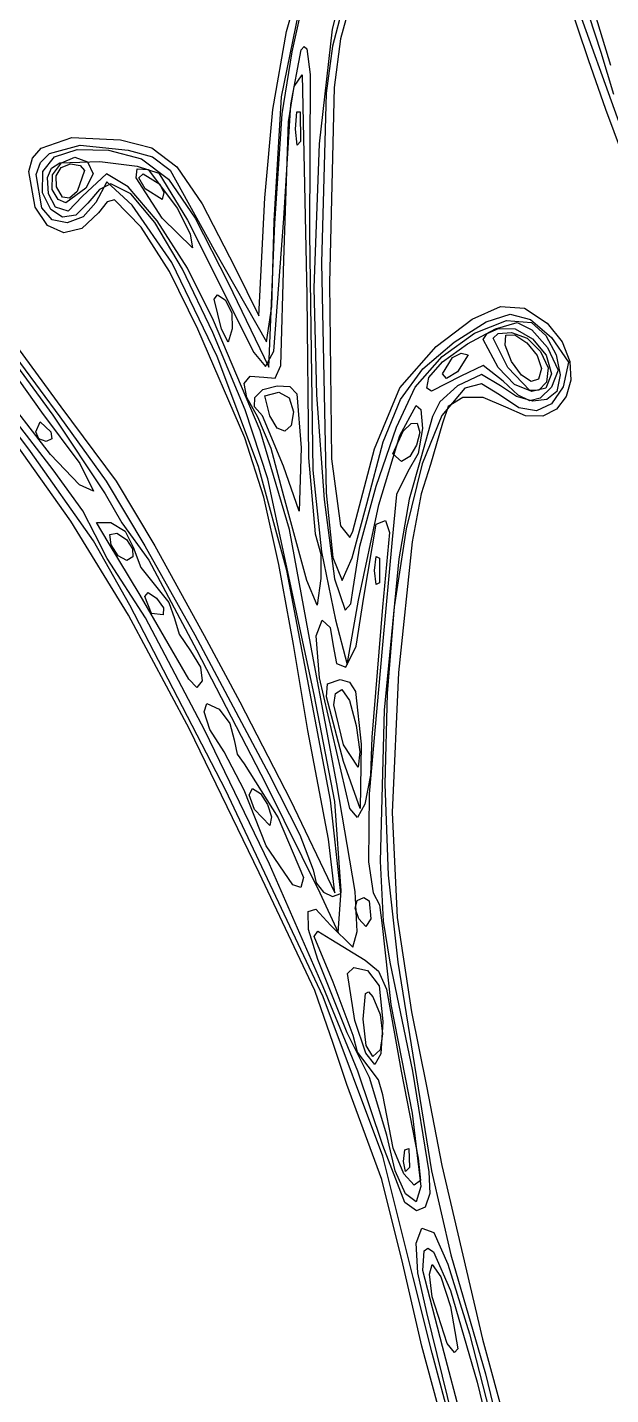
# Model space of a CAD drawing. Extents: x 3 to 111, y 1 to 177.
# Drawn here: x 36.45 to 53.05, y 47.66 to 86.58 of the extents above; entities that cross this region are included whole.
import ezdxf

# ---------------------------------------------------------------- set-up
doc = ezdxf.new("R2010")
doc.units = 0

msp = doc.modelspace()

# ---------------------------------------------------------------- linework, layer by layer
at = {"layer": 'Layer 1', "color": 4}
for p, q in [((52.419879, 85.654444), (50.793179, 90.46171)), ((43.821401, 86.463376), (44.357479, 88.361498)), ((45.663345, 88.684666), (45.122422, 86.526623)), ((43.684541, 84.597008), (44.291727, 87.575528)), ((43.983656, 85.884475), (44.308866, 87.328081)), ((45.66388, 87.347778), (45.357874, 86.248486)), ((53.331081, 83.763171), (51.992917, 87.488889)), ((52.777294, 85.858562), (52.22468, 87.551895)), ((53.057778, 85.495855), (52.515824, 87.269673)), ((45.422436, 87.158647), (45.129859, 86.042808)), ((43.432066, 84.240282), (43.821401, 86.463376)), ((45.122422, 86.526623), (44.754725, 83.262208)), ((44.236383, 85.936667), (44.329651, 86.0329)), ((44.329651, 86.0329), (44.402698, 85.965124)), ((45.129859, 86.042808), (44.9518, 84.703288)), ((45.357874, 86.248486), (45.178574, 84.865905)), ((43.704426, 84.12128), (43.983656, 85.884475)), ((43.945954, 84.379062), (44.236383, 85.936667)), ((44.402698, 85.965124), (44.492838, 85.237634)), ((52.913379, 84.243333), (52.419879, 85.654444)), ((53.139219, 84.666667), (52.777294, 85.858562)), ((44.044641, 84.892945), (44.273611, 85.231179)), ((44.273611, 85.231179), (44.406834, 78.952558)), ((44.492838, 85.237634), (44.482224, 80.715556)), ((43.878995, 83.889697), (44.044641, 84.892945)), ((45.178574, 84.865905), (45.052028, 79.304444)), ((43.468866, 81.068333), (43.684541, 84.597008)), ((44.9518, 84.703288), (44.8162, 79.874976)), ((43.208852, 81.728366), (43.432066, 84.240282)), ((43.489767, 80.997769), (43.704426, 84.12128)), ((43.747498, 81.138889), (43.945954, 84.379062)), ((44.081686, 83.678889), (44.115587, 84.174796)), ((44.115587, 84.174796), (44.211788, 84.178148)), ((44.211788, 84.178148), (44.222258, 83.331482)), ((53.59678, 82.408889), (52.913379, 84.243333)), ((43.744444, 79.955703), (43.878995, 83.889697)), ((44.0817, 83.678889), (44.081686, 83.678889)), ((44.127303, 83.227588), (44.0817, 83.678889)), ((36.838236, 83.138656), (37.711467, 83.441999)), ((37.711467, 83.441999), (39.102518, 83.379705)), ((39.102518, 83.379705), (39.992888, 83.145937)), ((44.222258, 83.331482), (44.127303, 83.227588)), ((36.598106, 82.851692), (36.838236, 83.138656)), ((36.82417, 82.734145), (37.074779, 82.98836)), ((36.885882, 82.47115), (37.225781, 82.892006)), ((37.074779, 82.98836), (37.954109, 83.222623)), ((37.225781, 82.892006), (37.862325, 83.105332)), ((37.862325, 83.105332), (38.755233, 83.084964)), ((37.954109, 83.222623), (39.320018, 83.079646)), ((38.755233, 83.084964), (39.701421, 82.832257)), ((39.320018, 83.079646), (40.011889, 82.888394)), ((39.992888, 83.145937), (40.699271, 82.611339)), ((40.011889, 82.888394), (40.511299, 82.513259)), ((44.754725, 83.262208), (44.605815, 79.163325)), ((36.490195, 82.475507), (36.598106, 82.851692)), ((36.703112, 82.390878), (36.82417, 82.734145)), ((37.025761, 82.308356), (37.134034, 82.571612)), ((37.134034, 82.571612), (37.370724, 82.720405)), ((37.164724, 82.385273), (37.420634, 82.724779)), ((37.268905, 82.348851), (37.409429, 82.592294)), ((37.370724, 82.720405), (38.507791, 82.759333)), ((37.409429, 82.592294), (37.676667, 82.691111)), ((37.420634, 82.724779), (37.795137, 82.880015)), ((37.676667, 82.691111), (37.952373, 82.644692)), ((37.795137, 82.880015), (38.156444, 82.747556)), ((38.074863, 82.502296), (37.864734, 81.910758)), ((37.952373, 82.644692), (38.074863, 82.502296)), ((38.156444, 82.747556), (38.319651, 82.405787)), ((38.507791, 82.759333), (39.569063, 82.632011)), ((39.545386, 82.294297), (39.573862, 82.550354)), ((39.569063, 82.632011), (40.190561, 82.428252)), ((39.573862, 82.550354), (39.888089, 82.528735)), ((39.701421, 82.832257), (40.460932, 82.255576)), ((39.888089, 82.528735), (40.718038, 81.418884)), ((40.511299, 82.513259), (41.768889, 80.242687)), ((40.699271, 82.611339), (41.420517, 81.5542)), ((36.674716, 81.458387), (36.490195, 82.475507)), ((36.860195, 81.444194), (36.703112, 82.390878)), ((36.882911, 81.868924), (36.885882, 82.47115)), ((37.048362, 81.843553), (37.025761, 82.308356)), ((37.159192, 81.964922), (37.164724, 82.385273)), ((37.274525, 82.040293), (37.268905, 82.348851)), ((38.699485, 82.408889), (38.020224, 81.773889)), ((38.319651, 82.405787), (38.109926, 81.997516)), ((38.712699, 82.179724), (38.396421, 81.588751)), ((38.824225, 82.126658), (38.505836, 81.963169)), ((39.316884, 82.036553), (38.699485, 82.408889)), ((39.428519, 81.518196), (38.712699, 82.179724)), ((39.390224, 81.844085), (38.824225, 82.126658)), ((40.287222, 81.150971), (39.545386, 82.294297)), ((39.616904, 82.294395), (39.742121, 82.408889)), ((39.798995, 81.978734), (39.616904, 82.294395)), ((39.742121, 82.408889), (40.214932, 82.116708)), ((40.190561, 82.428252), (41.003729, 81.094757)), ((40.214932, 82.116708), (40.330831, 81.874548)), ((40.460932, 82.255576), (41.219965, 81.148457)), ((37.114345, 81.397431), (36.882911, 81.868924)), ((37.253776, 81.461689), (37.048362, 81.843553)), ((37.328656, 81.674136), (37.159192, 81.964922)), ((37.159192, 81.964922), (37.159192, 81.964922)), ((37.445721, 81.74613), (37.274525, 82.040293)), ((37.648169, 81.715129), (37.445721, 81.74613)), ((37.445721, 81.74613), (37.445721, 81.74613)), ((38.109926, 81.997516), (37.540542, 81.582534)), ((38.020224, 81.773889), (37.60996, 81.345863)), ((37.864734, 81.910758), (37.648169, 81.715129)), ((38.505836, 81.963169), (38.170398, 81.570099)), ((40.138873, 81.068357), (39.316884, 82.036553)), ((40.078496, 81.020353), (39.390224, 81.844085)), ((40.285145, 81.677736), (39.798995, 81.978734)), ((39.798995, 81.978734), (39.798995, 81.978734)), ((40.330831, 81.874548), (40.285145, 81.677736)), ((43.038889, 78.366733), (43.208852, 81.728366)), ((37.019843, 80.937533), (36.674716, 81.458387)), ((37.151116, 81.099808), (36.860195, 81.444194)), ((37.452278, 81.179738), (37.114345, 81.397431)), ((37.60996, 81.345863), (37.253776, 81.461689)), ((37.540542, 81.582534), (37.328656, 81.674136)), ((38.170398, 81.570099), (37.827399, 81.231932)), ((38.396421, 81.588751), (38.033673, 81.182856)), ((38.720551, 81.608591), (38.474114, 81.295373)), ((38.933252, 81.669705), (38.720551, 81.608591)), ((39.68956, 80.892345), (38.933252, 81.669705)), ((40.561909, 79.890061), (39.428519, 81.518196)), ((40.718038, 81.418884), (41.078276, 80.690987)), ((41.420517, 81.5542), (42.355476, 79.752811)), ((37.580424, 81.016285), (37.151116, 81.099808)), ((37.827399, 81.231932), (37.452278, 81.179738)), ((38.033673, 81.182856), (37.580424, 81.016285)), ((38.474114, 81.295373), (37.999309, 80.848799)), ((40.864401, 79.69144), (40.078496, 81.020353)), ((41.002501, 79.72752), (40.138873, 81.068357)), ((41.145985, 80.301186), (40.287222, 81.150971)), ((40.287222, 81.150971), (40.287222, 81.150971)), ((41.003729, 81.094757), (42.893395, 77.328889)), ((41.219965, 81.148457), (42.16472, 79.304436)), ((43.321089, 76.905547), (43.489767, 80.997769)), ((43.401996, 78.632841), (43.468866, 81.068333)), ((43.462707, 77.362902), (43.747498, 81.138889)), ((37.487963, 80.731928), (37.019843, 80.937533)), ((37.999309, 80.848799), (37.487963, 80.731928)), ((40.496274, 79.632652), (39.68956, 80.892345)), ((41.078276, 80.690987), (41.145985, 80.301186)), ((44.482224, 80.715556), (44.57094, 73.979343)), ((41.768889, 80.242687), (43.250556, 77.632131)), ((41.846422, 77.208015), (40.561909, 79.890061)), ((43.666147, 76.956138), (43.744444, 79.955703)), ((44.8162, 79.874976), (44.950594, 73.332326)), ((41.299313, 77.984195), (40.496274, 79.632652)), ((41.723299, 77.893325), (40.864401, 79.69144)), ((41.744815, 78.237263), (41.002501, 79.72752)), ((42.355476, 79.752811), (43.038889, 78.366733)), ((42.16472, 79.304436), (43.321089, 76.905547)), ((44.605815, 79.163325), (44.680615, 76.116153)), ((45.052028, 79.304444), (45.104928, 74.296986)), ((34.862835, 78.694565), (37.176411, 75.536137)), ((41.768759, 78.844742), (41.861404, 78.963184)), ((41.972219, 77.986972), (41.768759, 78.844742)), ((41.861404, 78.963184), (42.077578, 78.826422)), ((42.077578, 78.826422), (42.26464, 78.454524)), ((43.250556, 77.632131), (43.401996, 78.632841)), ((44.406834, 78.952558), (44.453858, 74.323829)), ((49.107865, 78.272736), (49.916387, 78.630038)), ((49.916387, 78.630038), (50.597729, 78.586638)), ((43.073255, 75.108342), (41.744815, 78.237263)), ((42.26464, 78.454524), (42.280908, 77.993867)), ((48.085096, 77.496388), (49.107865, 78.272736)), ((49.17792, 77.875879), (50.087801, 78.23156)), ((49.50321, 78.198445), (50.187607, 78.411444)), ((50.087801, 78.23156), (50.797999, 78.176605)), ((50.187607, 78.411444), (50.767329, 78.261642)), ((50.597729, 78.586638), (51.238957, 78.160877)), ((50.767329, 78.261642), (51.361823, 77.755013)), ((35.277778, 77.832588), (36.855933, 75.627746)), ((35.853508, 77.896204), (37.401785, 75.776667)), ((42.639869, 74.899088), (41.299313, 77.984195)), ((42.644283, 75.694473), (41.723299, 77.893325)), ((42.161996, 77.613962), (41.972219, 77.98698)), ((41.972219, 77.98698), (41.972219, 77.986972)), ((42.280908, 77.993867), (42.161996, 77.613962)), ((48.250922, 77.210995), (49.17792, 77.875879)), ((48.59469, 77.616677), (49.50321, 78.198445)), ((48.977919, 77.572284), (49.772206, 77.998242)), ((49.423003, 77.693704), (49.531201, 77.865187)), ((49.531201, 77.865187), (49.853034, 78.011054)), ((49.70503, 77.728831), (49.844369, 77.862823)), ((49.772206, 77.998242), (50.386293, 78.175556)), ((49.844369, 77.862823), (50.225627, 77.893333)), ((49.853034, 78.011054), (50.330983, 78.001958)), ((50.064757, 77.816611), (50.322075, 77.83044)), ((50.225627, 77.893333), (50.672362, 77.735605)), ((50.322075, 77.83044), (50.660902, 77.599866)), ((50.330983, 78.001958), (50.823663, 77.71432)), ((50.386293, 78.175556), (50.805356, 77.967884)), ((50.797999, 78.176605), (51.205757, 77.803773)), ((50.805356, 77.967884), (51.250212, 77.468586)), ((51.238957, 78.160877), (51.665948, 77.628106)), ((37.186853, 73.987434), (34.379083, 77.611111)), ((37.109146, 74.422635), (34.749511, 77.465755)), ((35.691727, 77.765865), (37.374472, 75.494444)), ((47.047376, 76.321161), (48.085096, 77.496388)), ((47.700387, 76.860242), (48.59469, 77.616677)), ((48.258929, 77.056654), (48.977919, 77.572284)), ((49.844681, 76.895627), (49.423003, 77.693704)), ((50.126903, 76.895627), (49.70503, 77.728831)), ((50.046302, 77.532713), (50.064757, 77.816611)), ((50.222618, 77.070839), (50.046302, 77.532713)), ((50.660902, 77.599866), (50.956023, 77.241262)), ((50.672362, 77.735605), (51.051661, 77.354646)), ((50.823663, 77.71432), (51.208881, 77.252461)), ((51.205757, 77.803773), (51.49527, 77.259767)), ((51.250212, 77.468586), (51.552545, 76.818003)), ((51.361823, 77.755013), (51.847414, 77.051257)), ((51.665948, 77.628106), (51.884477, 77.071925)), ((36.540748, 74.506667), (34.427575, 77.328889)), ((43.023751, 74.081511), (41.846422, 77.208015)), ((42.893395, 77.328889), (43.22462, 76.927237)), ((43.22462, 76.927237), (43.462707, 77.362902)), ((47.48937, 76.33834), (48.250922, 77.210995)), ((47.870728, 76.610326), (48.258929, 77.056654)), ((48.26, 76.713232), (48.552181, 77.186044)), ((48.552181, 77.186044), (48.794341, 77.301942)), ((48.991153, 77.256256), (48.690155, 76.770106)), ((48.794341, 77.301942), (48.991153, 77.256256)), ((50.507599, 76.675924), (50.222618, 77.070839)), ((50.222618, 77.070839), (50.222618, 77.070839)), ((50.956023, 77.241262), (51.082222, 76.871)), ((51.051661, 77.354646), (51.266469, 76.888795)), ((51.208881, 77.252461), (51.364442, 76.720703)), ((51.49527, 77.259767), (51.61551, 76.684038)), ((51.847414, 77.051257), (51.69929, 76.343902)), ((51.884477, 77.071925), (51.916771, 76.537483)), ((43.49761, 76.595456), (43.666147, 76.956138)), ((47.06705, 75.98728), (47.700387, 76.860242)), ((48.374494, 76.588015), (48.26, 76.713232)), ((48.26, 76.713232), (48.26, 76.713232)), ((48.690155, 76.770106), (48.374494, 76.588015)), ((49.372107, 76.696799), (48.690541, 76.37178)), ((49.416903, 76.95203), (48.782628, 76.654031)), ((49.912208, 76.3783), (49.372107, 76.696799)), ((49.985306, 76.51292), (49.416903, 76.95203)), ((50.310474, 76.412413), (49.844678, 76.895627)), ((49.844678, 76.895627), (49.844681, 76.895627)), ((50.751427, 76.240152), (50.126903, 76.895627)), ((50.126903, 76.895627), (50.126903, 76.895627)), ((50.786347, 76.501567), (50.507599, 76.675924)), ((51.082222, 76.871), (50.998132, 76.561886)), ((51.364442, 76.720703), (51.20309, 76.309674)), ((51.266469, 76.888795), (51.219729, 76.476389)), ((51.552545, 76.818003), (51.363273, 76.339697)), ((51.61551, 76.684038), (51.515447, 76.216033)), ((42.623379, 76.445118), (42.787574, 76.652063)), ((42.693681, 76.043119), (42.623379, 76.445118)), ((42.787574, 76.652063), (43.18, 76.623333)), ((42.926138, 76.046503), (43.151254, 76.270695)), ((43.151254, 76.270695), (43.555113, 76.378796)), ((43.18, 76.623333), (43.49761, 76.595456)), ((43.555113, 76.378796), (43.920157, 76.357486)), ((43.920157, 76.357486), (44.120237, 76.148282)), ((46.328776, 74.585215), (47.047376, 76.321161)), ((46.953454, 75.195344), (47.48937, 76.33834)), ((47.813478, 76.312265), (47.870728, 76.610326)), ((47.947983, 76.220272), (47.813478, 76.312265)), ((48.782628, 76.654031), (47.947983, 76.220272)), ((48.690541, 76.37178), (48.187136, 75.924889)), ((48.89734, 76.310386), (48.247134, 75.534914)), ((49.372357, 76.427832), (48.89734, 76.310386)), ((49.888479, 76.11758), (49.372357, 76.427832)), ((50.369463, 76.069544), (49.912208, 76.3783)), ((50.412212, 76.108657), (49.985306, 76.51292)), ((49.985306, 76.51292), (49.985306, 76.51292)), ((50.807523, 76.212004), (50.310474, 76.412413)), ((50.998132, 76.561886), (50.786347, 76.501567)), ((51.20309, 76.309674), (50.807523, 76.212004)), ((51.219729, 76.476389), (51.000352, 76.248631)), ((51.363273, 76.339697), (51.042844, 76.029381)), ((51.69929, 76.343902), (51.364056, 75.864872)), ((51.916771, 76.537483), (51.785056, 76.069928)), ((43.004743, 75.486686), (42.693681, 76.043119)), ((42.912054, 75.773351), (42.926138, 76.046503)), ((43.208426, 76.095308), (43.603333, 76.2)), ((43.351306, 75.517527), (43.208426, 76.095308)), ((43.603333, 76.2), (43.903194, 76.03537)), ((43.903194, 76.03537), (44.026667, 75.635556)), ((44.120237, 76.148282), (44.239366, 74.614907)), ((44.680615, 76.116153), (44.895022, 73.142536)), ((46.577117, 74.780081), (47.06705, 75.98728)), ((48.187136, 75.924889), (47.977755, 75.506289)), ((48.841577, 76.043514), (48.421759, 75.792191)), ((49.421271, 76.044907), (48.841577, 76.043514)), ((50.062655, 75.771544), (49.421271, 76.044907)), ((50.436928, 75.748995), (49.888479, 76.11758)), ((50.829751, 75.935465), (50.369463, 76.069544)), ((50.745274, 75.949923), (50.412212, 76.108657)), ((51.042844, 76.029381), (50.745274, 75.949923)), ((51.000352, 76.248631), (50.751427, 76.240152)), ((51.232078, 75.982237), (50.829751, 75.935465)), ((51.515447, 76.216033), (51.232078, 75.982237)), ((51.785056, 76.069928), (51.51156, 75.714409)), ((36.855933, 75.627746), (37.941259, 74.160518)), ((37.176411, 75.536137), (38.664422, 73.300582)), ((37.374472, 75.494444), (38.689542, 73.66)), ((37.401785, 75.776667), (38.979472, 73.66)), ((43.295834, 73.730888), (42.644283, 75.694473)), ((43.141288, 75.518371), (42.912054, 75.773351)), ((43.74241, 74.090603), (43.141288, 75.518371)), ((43.558918, 75.175311), (43.351306, 75.517527)), ((43.351306, 75.517527), (43.351306, 75.517527)), ((44.026667, 75.635556), (43.95517, 75.244561)), ((47.047221, 74.962685), (47.509339, 75.817411)), ((47.509339, 75.817411), (47.645985, 75.702791)), ((47.977755, 75.506289), (47.644276, 74.31335)), ((47.645985, 75.702791), (47.695556, 75.162111)), ((48.247134, 75.534914), (47.686795, 74.159086)), ((48.421759, 75.792191), (48.26, 75.315761)), ((50.628132, 75.520069), (50.062655, 75.771544)), ((50.936028, 75.665664), (50.436928, 75.748995)), ((51.11851, 75.516073), (50.628132, 75.520069)), ((51.364056, 75.864872), (50.936028, 75.665664)), ((51.51156, 75.714409), (51.11851, 75.516073)), ((36.688889, 75.071111), (36.813343, 75.353333)), ((36.813343, 75.353333), (37.112222, 75.071111)), ((43.382602, 74.59611), (43.004743, 75.486686)), ((43.910961, 72.28593), (43.073255, 75.108342)), ((43.77973, 75.087734), (43.558918, 75.175311)), ((43.95517, 75.244561), (43.77973, 75.087734)), ((46.374053, 73.516462), (46.953454, 75.195344)), ((47.140258, 75.082588), (47.368691, 75.301947)), ((47.368691, 75.301947), (47.545744, 75.314999)), ((47.545744, 75.314999), (47.614047, 75.050808)), ((47.695556, 75.162111), (47.571201, 74.445491)), ((48.26, 75.315761), (47.925533, 74.135336)), ((37.688348, 72.527935), (35.981493, 74.93)), ((36.776685, 74.871792), (36.688889, 75.071111)), ((36.688889, 75.071111), (36.688889, 75.071111)), ((36.987768, 74.788889), (36.776685, 74.871792)), ((37.147614, 74.871792), (36.987768, 74.788889)), ((37.112222, 75.071111), (37.147614, 74.871792)), ((43.183054, 73.205755), (42.639869, 74.899088)), ((46.113028, 73.020936), (46.577117, 74.780081)), ((46.454003, 72.986371), (47.047221, 74.962685)), ((46.85321, 74.436111), (47.140258, 75.082588)), ((47.614047, 75.050808), (47.524077, 74.686352)), ((38.32827, 71.966667), (36.540748, 74.506667)), ((37.933497, 73.560091), (37.109146, 74.422635)), ((37.109146, 74.422635), (37.109146, 74.422635)), ((43.744552, 73.236667), (43.382602, 74.59611)), ((44.239366, 74.614907), (44.183354, 72.813333)), ((45.711418, 72.240927), (46.328776, 74.585215)), ((47.100916, 74.224444), (46.85321, 74.436111)), ((46.85321, 74.436111), (46.85321, 74.436111)), ((47.333733, 74.36358), (47.100916, 74.224444)), ((47.571201, 74.445491), (47.272222, 73.942222)), ((47.524077, 74.686352), (47.333733, 74.36358)), ((38.031083, 72.822779), (37.186853, 73.987434)), ((37.941259, 74.160518), (38.334524, 73.375794)), ((43.835594, 71.12), (43.023751, 74.081511)), ((44.183354, 72.813333), (43.74241, 74.090603)), ((43.74241, 74.090603), (43.74241, 74.090603)), ((44.453858, 74.323829), (44.6359, 72.165202)), ((44.57094, 73.979343), (44.815784, 71.655714)), ((45.104928, 74.296986), (45.36009, 72.39)), ((47.272222, 73.942222), (46.951305, 73.279265)), ((47.686795, 74.159086), (47.230233, 72.302109)), ((47.644276, 74.31335), (47.31155, 73.151042)), ((47.925533, 74.135336), (47.654495, 73.303512)), ((38.334524, 73.375794), (37.933497, 73.560091)), ((38.689542, 73.66), (39.795687, 71.825556)), ((38.979472, 73.66), (40.077909, 71.825556)), ((44.607429, 67.592214), (43.295834, 73.730888)), ((38.664422, 73.300582), (39.133255, 72.480825)), ((43.606387, 71.286813), (43.183054, 73.205755)), ((44.397589, 70.837778), (43.744552, 73.236667)), ((44.950594, 73.332326), (45.144715, 71.490821)), ((45.909962, 71.815959), (46.374053, 73.516462)), ((46.951305, 73.279265), (46.832066, 72.002667)), ((47.654495, 73.303512), (47.403382, 71.93435)), ((38.382222, 72.138879), (38.031083, 72.822779)), ((44.895022, 73.142536), (45.186735, 70.886258)), ((45.696426, 71.479081), (46.113028, 73.020936)), ((45.874483, 70.276909), (46.454003, 72.986371)), ((47.31155, 73.151042), (47.020274, 71.45019)), ((39.327782, 69.845241), (37.688348, 72.527935)), ((38.417011, 72.484572), (38.820886, 72.489001)), ((38.748259, 71.927441), (38.417011, 72.484572)), ((38.820886, 72.489001), (39.234055, 72.237982)), ((39.133255, 72.480825), (39.904119, 71.409619)), ((45.36009, 72.39), (45.622692, 72.060549)), ((46.024727, 70.365355), (46.377504, 72.436022)), ((46.377504, 72.436022), (46.641388, 72.547133)), ((46.641388, 72.547133), (46.758702, 72.198489)), ((38.722269, 71.457287), (38.382222, 72.138879)), ((38.800584, 72.145559), (38.999391, 72.184277)), ((38.835559, 71.849138), (38.800584, 72.145559)), ((38.999391, 72.184277), (39.273787, 72.002754)), ((39.234055, 72.237982), (39.456323, 71.781588)), ((39.273787, 72.002754), (39.438307, 71.740515)), ((44.594012, 68.58), (43.910961, 72.28593)), ((44.6359, 72.165202), (44.797594, 71.58207)), ((45.622692, 72.060549), (45.711418, 72.240927)), ((46.758702, 72.198489), (46.556857, 70.079368)), ((46.832066, 72.002667), (46.558172, 69.003333)), ((47.230233, 72.302109), (46.891357, 70.083189)), ((39.368651, 70.132222), (38.32827, 71.966667)), ((39.6577, 70.414444), (38.748259, 71.927441)), ((39.03762, 71.533504), (38.835559, 71.849138)), ((38.835559, 71.849138), (38.835559, 71.849138)), ((39.438307, 71.740515), (39.454171, 71.504643)), ((39.456323, 71.781588), (39.678461, 71.210111)), ((39.795687, 71.825556), (41.210916, 69.285556)), ((40.077909, 71.825556), (41.47765, 69.265453)), ((44.815784, 71.655714), (45.215336, 69.712465)), ((45.719977, 70.6081), (45.909962, 71.815959)), ((47.403382, 71.93435), (47.007615, 68.21308)), ((39.807132, 69.769954), (38.722269, 71.457287)), ((39.282601, 71.402222), (39.03762, 71.533504)), ((39.454171, 71.504643), (39.282601, 71.402222)), ((39.904119, 71.409619), (41.263852, 68.862214)), ((44.026667, 69.017775), (43.606387, 71.286813)), ((44.797594, 71.58207), (44.804068, 70.894377)), ((45.144715, 71.490821), (45.408046, 70.837778)), ((45.408046, 70.837778), (45.696426, 71.479081)), ((46.329005, 71.12), (46.37082, 71.51467)), ((46.37082, 71.51467), (46.471355, 71.472778)), ((46.471355, 71.472778), (46.471355, 70.767222)), ((47.020274, 71.45019), (46.606216, 67.14975)), ((39.678461, 71.210111), (40.091323, 70.682398)), ((45.071118, 64.584669), (43.835594, 71.12)), ((44.700007, 70.132222), (44.397589, 70.837778)), ((44.397589, 70.837778), (44.397589, 70.837778)), ((44.804068, 70.894377), (44.700007, 70.132222)), ((45.186735, 70.886258), (45.493455, 69.991103)), ((46.37082, 70.72533), (46.329005, 71.12)), ((46.329005, 71.12), (46.329005, 71.12)), ((39.793333, 70.376816), (39.884373, 70.497906)), ((39.884373, 70.497906), (40.127295, 70.334482)), ((40.091323, 70.682398), (40.478826, 70.206008)), ((45.653436, 70.172346), (45.719977, 70.6081)), ((46.471355, 70.767222), (46.37082, 70.72533)), ((42.101365, 64.858385), (39.368651, 70.132222)), ((41.044526, 68.029455), (39.6577, 70.414444)), ((39.981482, 69.897038), (39.793333, 70.376816)), ((40.127295, 70.334482), (40.320325, 70.055787)), ((40.320325, 70.055787), (40.315444, 69.854705)), ((40.478826, 70.206008), (40.64, 69.757925)), ((45.493455, 69.991103), (45.653436, 70.172346)), ((45.54864, 68.44604), (45.874483, 70.276909)), ((45.809056, 68.96954), (46.024727, 70.365355)), ((46.556857, 70.079368), (46.251464, 66.378737)), ((46.891357, 70.083189), (46.684077, 67.621534)), ((41.059873, 66.600482), (39.327782, 69.845241)), ((41.498889, 66.570649), (39.807132, 69.769954)), ((40.315444, 69.854705), (39.981482, 69.897038)), ((39.981482, 69.897038), (39.981482, 69.897038)), ((40.64, 69.757925), (40.772862, 69.308893)), ((44.666851, 69.259264), (44.84129, 69.708889)), ((44.84129, 69.708889), (45.06324, 69.494723)), ((45.215336, 69.712465), (45.54864, 68.44604)), ((40.772862, 69.308893), (41.092295, 68.830218)), ((41.210916, 69.285556), (43.320202, 65.334444)), ((45.06324, 69.494723), (45.155556, 68.979816)), ((41.47765, 69.265453), (42.497375, 67.381145)), ((44.433913, 66.57062), (44.026667, 69.017775)), ((44.762629, 68.063038), (44.666851, 69.259264)), ((45.155556, 68.979816), (45.248971, 68.474665)), ((45.508333, 68.367295), (45.809056, 68.96954)), ((46.558172, 69.003333), (46.17554, 64.767975)), ((41.092295, 68.830218), (41.376948, 68.372906)), ((41.263852, 68.862214), (43.231012, 65.052214)), ((45.255242, 65.052222), (44.594012, 68.58)), ((41.376948, 68.372906), (41.426189, 67.975232)), ((45.248971, 68.474665), (45.508333, 68.367295)), ((47.007615, 68.21308), (46.8316, 64.22966)), ((41.27641, 67.785641), (41.044526, 68.029455)), ((41.044526, 68.029455), (41.044526, 68.029455)), ((41.426189, 67.975232), (41.27641, 67.785641)), ((45.630101, 64.346667), (44.762629, 68.063038)), ((44.96525, 67.521667), (44.992241, 67.894839)), ((44.992241, 67.894839), (45.348203, 68.014977)), ((45.21959, 67.61872), (45.400852, 67.733333)), ((45.348203, 68.014977), (45.614717, 67.946275)), ((45.400852, 67.733333), (45.61175, 67.417868)), ((45.614717, 67.946275), (45.783626, 67.679324)), ((41.476031, 67.099276), (41.559226, 67.332864)), ((41.559226, 67.332864), (41.91, 67.168889)), ((42.497375, 67.381145), (43.935563, 64.579026)), ((45.199148, 64.54339), (44.607429, 67.592214)), ((45.44428, 65.687222), (44.96525, 67.521667)), ((45.16726, 67.296615), (45.21959, 67.61872)), ((45.61175, 67.417868), (45.807723, 66.707798)), ((45.783626, 67.679324), (45.950039, 66.180533)), ((46.684077, 67.621534), (46.622303, 65.03635)), ((41.645099, 66.599019), (41.476031, 67.099276)), ((41.91, 67.168889), (42.208979, 66.769996)), ((45.445674, 66.160342), (45.16726, 67.296615)), ((46.606216, 67.14975), (46.490397, 62.845823)), ((43.044703, 62.512222), (41.059873, 66.600482)), ((43.339692, 62.767008), (41.498889, 66.570649)), ((42.051111, 65.96299), (41.645099, 66.599019)), ((42.208979, 66.769996), (42.333333, 66.304321)), ((45.022022, 63.477436), (44.433913, 66.57062)), ((45.807723, 66.707798), (45.915125, 65.957609)), ((42.333333, 66.304321), (42.417813, 65.889641)), ((45.86031, 65.521789), (45.445674, 66.160342)), ((45.445674, 66.160342), (45.445674, 66.160342)), ((45.950039, 66.180533), (45.916161, 64.346667)), ((46.251464, 66.378737), (46.210184, 65.292344)), ((42.614771, 64.866596), (42.051111, 65.96299)), ((42.417813, 65.889641), (42.620923, 65.613351)), ((45.915125, 65.957609), (45.86031, 65.521789)), ((42.620923, 65.613351), (43.589896, 64.081812)), ((45.916161, 64.346667), (45.44428, 65.687222)), ((45.44428, 65.687222), (45.44428, 65.687222)), ((43.231012, 65.052214), (44.77433, 61.947769)), ((43.320202, 65.334444), (44.203262, 63.599702)), ((45.779363, 61.979864), (45.255242, 65.052222)), ((46.210184, 65.292344), (46.054638, 64.466526)), ((46.622303, 65.03635), (46.719944, 62.446843)), ((44.869989, 58.984444), (42.101365, 64.858385)), ((43.249288, 63.288333), (42.614771, 64.866596)), ((42.765108, 64.738282), (42.857654, 64.911111)), ((42.910715, 64.322494), (42.765108, 64.738282)), ((42.857654, 64.911111), (43.084825, 64.77446)), ((43.084825, 64.77446), (43.286981, 64.459012)), ((46.17554, 64.767975), (46.158583, 62.832126)), ((43.35062, 63.858769), (42.910715, 64.322494)), ((42.910715, 64.322494), (42.910715, 64.322494)), ((43.286981, 64.459012), (43.397715, 64.106528)), ((43.935563, 64.579026), (45.202881, 61.947778)), ((45.371783, 61.928818), (45.071118, 64.584669)), ((45.382696, 62.00339), (45.199148, 64.54339)), ((45.842164, 64.088796), (45.630101, 64.346667)), ((45.630101, 64.346667), (45.630101, 64.346667)), ((46.054638, 64.466526), (45.842164, 64.088796)), ((46.8316, 64.22966), (46.968706, 61.242222)), ((43.397715, 64.106528), (43.35062, 63.858769)), ((43.589896, 64.081812), (44.308889, 62.380492)), ((44.203262, 63.599702), (44.578132, 62.599435)), ((45.202881, 61.947778), (45.022022, 63.477436)), ((44.006604, 62.170245), (43.249288, 63.288333)), ((43.249288, 63.288333), (43.249288, 63.288333)), ((44.871694, 59.266667), (43.339692, 62.767008)), ((46.158583, 62.832126), (46.292657, 61.942703)), ((46.490397, 62.845823), (46.57192, 61.140611)), ((44.630893, 59.169441), (43.044703, 62.512222)), ((44.308889, 62.380492), (44.228645, 62.097315)), ((44.578132, 62.599435), (44.668884, 62.232604)), ((46.719944, 62.446843), (46.990912, 59.972222)), ((44.228645, 62.097315), (44.006604, 62.170245)), ((44.668884, 62.232604), (44.875502, 61.961301)), ((44.77433, 61.947769), (45.296644, 60.81888)), ((44.875502, 61.961301), (45.131847, 61.84141)), ((45.131847, 61.84141), (45.371783, 61.928818)), ((45.296644, 60.81888), (45.382696, 62.00339)), ((45.835478, 60.84415), (45.779363, 61.979864)), ((46.292657, 61.942703), (46.469033, 61.608364)), ((44.441327, 61.410761), (44.662713, 61.484813)), ((44.662713, 61.484813), (45.079717, 61.030556)), ((45.778163, 61.50669), (45.832849, 61.73137)), ((45.884521, 61.204345), (45.778163, 61.50669)), ((45.832849, 61.73137), (46.019771, 61.812953)), ((46.019771, 61.812953), (46.174501, 61.715478)), ((46.174501, 61.715478), (46.224402, 61.203205)), ((46.469033, 61.608364), (46.542238, 61.021366)), ((44.449181, 60.900421), (44.441327, 61.410761)), ((45.884521, 61.204334), (45.884521, 61.204345)), ((46.085292, 60.98834), (45.884521, 61.204334)), ((46.224402, 61.203205), (46.085292, 60.98834)), ((46.57192, 61.140611), (46.761115, 59.9722)), ((46.968706, 61.242222), (47.380327, 58.561111)), ((44.7199, 60.045812), (44.449181, 60.900421)), ((44.606461, 60.700449), (44.716243, 60.850911)), ((44.716243, 60.850911), (45.085, 60.623306)), ((45.079717, 61.030556), (45.712995, 60.395556)), ((45.712995, 60.395556), (45.835478, 60.84415)), ((46.542238, 61.021366), (46.792333, 58.767785)), ((45.155556, 59.407778), (44.606461, 60.700449)), ((45.085, 60.623306), (46.064368, 60.027205)), ((45.548801, 57.958897), (44.7199, 60.045812)), ((46.064368, 60.027205), (46.44325, 59.715702)), ((46.761115, 59.9722), (47.404647, 56.867755)), ((46.990912, 59.972222), (47.950572, 54.030741)), ((45.555916, 59.65261), (45.737349, 59.820261)), ((45.769462, 58.316856), (45.555916, 59.65261)), ((45.737349, 59.820261), (46.131161, 59.733722)), ((46.131161, 59.733722), (46.462864, 59.301621)), ((46.44325, 59.715702), (46.672444, 59.208196)), ((45.155556, 57.660763), (44.630893, 59.169441)), ((45.857454, 56.867778), (44.871694, 59.266667)), ((45.72, 57.881528), (45.155556, 59.407778)), ((46.462864, 59.301621), (46.566667, 58.287745)), ((46.672444, 59.208196), (47.08302, 56.867778)), ((46.56286, 54.450901), (44.869989, 58.984444)), ((46.006543, 58.349444), (46.070389, 59.080237)), ((46.070389, 59.080237), (46.155625, 59.128773)), ((46.155625, 59.128773), (46.284444, 58.984444)), ((46.284444, 58.984444), (46.486643, 58.485202)), ((46.792333, 58.767785), (47.396163, 55.679207)), ((46.486643, 58.485202), (46.554042, 57.929192)), ((47.380327, 58.561111), (47.810126, 56.444444)), ((46.081633, 57.37933), (45.769462, 58.316856)), ((45.769462, 58.316856), (45.769462, 58.316856)), ((46.086394, 57.601997), (46.006543, 58.349444)), ((46.006543, 58.349444), (46.006543, 58.349444)), ((46.566667, 58.287745), (46.504639, 57.363883)), ((45.536141, 56.487989), (45.155556, 57.660763)), ((46.184148, 56.688897), (45.548801, 57.958897)), ((45.844354, 57.410152), (45.72, 57.881528)), ((46.284444, 57.291111), (46.086394, 57.601997)), ((46.554042, 57.929192), (46.486643, 57.477475)), ((46.143333, 57.008889), (45.844354, 57.410152)), ((46.334827, 57.061375), (46.081633, 57.37933)), ((46.486643, 57.477475), (46.284444, 57.291111)), ((46.504639, 57.363883), (46.334827, 57.061375)), ((46.563091, 54.751111), (45.857454, 56.867778)), ((46.442782, 56.625829), (46.143333, 57.008889)), ((47.08302, 56.867778), (47.566176, 54.398333)), ((47.404647, 56.867755), (47.874228, 54.008311)), ((46.539733, 53.785688), (45.536141, 56.487989)), ((46.681627, 55.047334), (46.184148, 56.688897)), ((46.568241, 56.198222), (46.442782, 56.625829)), ((47.810126, 56.444444), (48.242477, 54.186667)), ((46.863728, 54.680556), (46.568241, 56.198222)), ((47.396163, 55.679207), (47.646054, 53.586527)), ((46.917232, 54.038865), (46.681627, 55.047334)), ((47.192235, 53.131441), (46.563091, 54.751111)), ((47.159729, 53.949759), (46.863728, 54.680556)), ((46.863728, 54.680556), (46.863728, 54.680556)), ((47.153393, 54.30426), (47.187745, 54.636201)), ((47.187745, 54.636201), (47.301621, 54.674677)), ((47.301621, 54.674677), (47.323889, 54.13375)), ((47.428556, 50.996619), (46.56286, 54.450901)), ((47.209929, 54.011288), (47.153381, 54.30426)), ((47.153381, 54.30426), (47.153393, 54.30426)), ((47.323889, 54.13375), (47.209929, 54.011288)), ((47.566176, 54.398333), (47.632615, 53.759767)), ((48.242477, 54.186667), (49.398233, 49.247778)), ((47.131111, 51.388033), (46.539733, 53.785688)), ((47.214045, 53.377987), (46.917232, 54.038865)), ((47.456578, 53.626536), (47.159729, 53.949759)), ((47.632615, 53.759767), (47.456578, 53.626536)), ((47.874228, 54.008311), (47.904506, 53.390086)), ((47.950572, 54.030741), (48.500611, 51.643463)), ((47.509389, 53.152115), (47.214045, 53.377987)), ((47.214045, 53.377987), (47.214045, 53.377987)), ((47.646054, 53.586527), (47.509389, 53.152115)), ((47.904506, 53.390086), (47.771109, 52.99952)), ((47.192212, 53.131418), (47.192235, 53.131441)), ((47.518767, 52.894126), (47.192212, 53.131418)), ((47.771109, 52.99952), (47.518767, 52.894126)), ((47.512833, 51.974567), (47.671441, 52.40266)), ((47.671441, 52.40266), (48.020794, 52.280984)), ((48.020794, 52.280984), (48.412622, 51.37728)), ((47.556893, 51.129273), (47.512833, 51.974567)), ((47.702495, 51.200449), (47.739457, 51.761179)), ((47.739457, 51.761179), (47.84441, 51.830237)), ((47.84441, 51.830237), (48.009892, 51.727441)), ((47.670951, 49.042038), (47.131111, 51.388033)), ((48.009892, 51.727441), (48.492496, 50.632759)), ((48.412622, 51.37728), (49.029974, 49.392771)), ((48.500611, 51.643463), (49.487983, 48.26)), ((47.966249, 48.845986), (47.428556, 50.996619)), ((47.815548, 49.999347), (47.556893, 51.129273)), ((48.259859, 49.039139), (47.702495, 51.200449)), ((47.891592, 51.090846), (47.973169, 51.364444)), ((47.967448, 50.447909), (47.891592, 51.090846)), ((47.973169, 51.364444), (48.216007, 51.014783)), ((48.216007, 51.014783), (48.493482, 50.174107)), ((48.492496, 50.632759), (49.251445, 48.021747)), ((48.392142, 49.121179), (47.967448, 50.447909)), ((48.554344, 46.993279), (47.815548, 49.999347)), ((48.493482, 50.174107), (48.696913, 48.967531)), ((48.5357, 45.861111), (47.670951, 49.042038)), ((48.824303, 46.913495), (48.259859, 49.039139)), ((48.606952, 48.862887), (48.392142, 49.121179)), ((48.392142, 49.121179), (48.392142, 49.121179)), ((49.029974, 49.392771), (50.530057, 43.603333)), ((49.398233, 49.247778), (50.515914, 45.164357)), ((48.511917, 46.814923), (47.966249, 48.845986)), ((48.696913, 48.967531), (48.606952, 48.862887)), ((49.487983, 48.26), (51.626496, 39.511111)), ((49.251445, 48.021747), (51.632841, 38.121328))]:
    msp.add_line(p, q, dxfattribs=at)

doc.saveas('drawing.dxf')
